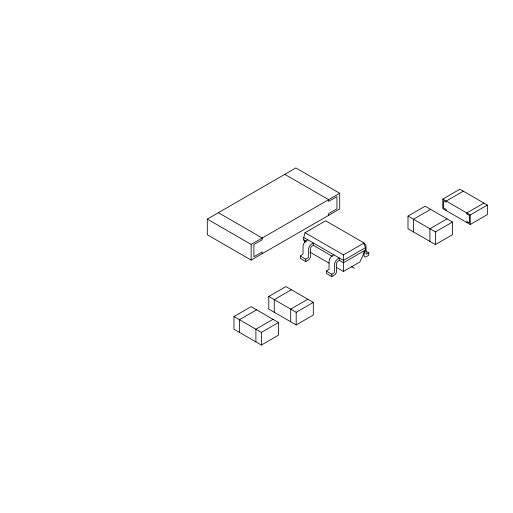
<?xml version="1.0" encoding="UTF-8"?>
<svg xmlns="http://www.w3.org/2000/svg" width="513" height="513" viewBox="0 0 513 513"><rect width="100%" height="100%" fill="white"/><g stroke="black" fill="none" stroke-linecap="round" stroke-linejoin="round"><path stroke-width="0.77" d="M305.011 242.611L303.722 239.821L303.722 237.448L305.03 232.703L325.646 220.802L364.07 242.989L365.384 247.734L365.384 250.107L359.902 261.97L343.46 271.467L336.605 267.51M207.303 219.089L295.86 167.956L339.709 193.273L339.709 208.938L251.152 260.065L207.303 234.749L207.303 219.089L251.152 244.406L339.709 193.273M307.832 239.821L306.011 240.898A4.848 2.802 -60 0 0 303.061 246.016L303.016 254.172L300.297 256.038L300.297 258.411L305.774 261.579L308.172 260.194A3.392 1.956 -60 0 0 310.57 256.038L310.57 248.523A1.937 1.116 -60 0 1 311.942 246.15L313.315 245.361L332.495 256.436M300.297 256.038L305.774 259.206L308.262 257.75L308.544 249.177A4.848 2.802 -60 0 1 311.494 244.066L313.315 242.989L313.315 245.361M333.867 254.852L332.046 255.929A4.848 2.802 -60 0 0 329.096 261.046L329.038 269.261L326.332 271.069L326.332 273.442L331.808 276.61L334.207 275.224A3.392 1.956 -60 0 0 336.605 271.069L336.605 263.554A1.937 1.116 -60 0 1 337.977 261.181L339.35 260.392L343.46 262.765L365.384 250.107M233.973 316.559L251.101 306.671L278.508 322.491L278.508 335.149L261.38 345.044L233.973 329.218L233.973 316.559L261.38 332.386L278.508 322.491M268.78 296.463L285.908 286.575L313.315 302.401L313.315 315.059L296.187 324.947L268.78 309.121L268.78 296.463L296.187 312.289L313.315 302.401M407.995 216.088L425.13 206.2L452.53 222.02L452.53 234.678L435.402 244.566L407.995 228.747L407.995 216.088L435.402 231.908L452.53 222.02M305.03 232.703L343.46 254.884L364.07 242.989M442.79 199.089L459.892 189.214L487.35 205.065L487.35 214.607L470.248 224.482L442.79 208.631L442.79 199.089L470.248 214.941L487.35 205.065M256.583 309.833L239.456 319.727L239.456 332.386M291.39 289.742L274.256 299.63L274.256 312.289M430.606 209.362L413.478 219.25L413.478 231.908M365.384 247.734L343.46 260.392L303.722 237.448M463.322 191.195L446.22 201.07L446.22 202.128L443.649 200.641L443.649 208.066L446.22 209.548L446.22 210.612M326.332 271.069L331.808 274.237L334.296 272.781L334.579 264.208A4.848 2.802 -60 0 1 337.528 259.097L339.35 258.02L339.35 260.392M364.012 251.492L364.012 255.25A3.392 1.956 -60 0 0 366.41 256.635L368.809 255.25L368.809 252.877L366.096 254.191L366.045 246.041A4.848 2.802 -60 0 0 363.954 244.105M273.025 319.33L255.897 329.218L255.897 341.876M307.832 299.233L290.704 309.121L290.704 321.779M447.054 218.859L429.92 228.747L429.92 241.405M483.919 203.084L466.817 212.959L466.817 214.017L469.389 215.505L469.389 222.924L466.817 221.436L466.817 222.501M284.792 174.349L328.641 199.666L328.641 201.404L336.945 196.614L336.945 208.797L328.641 213.588L328.641 215.332M366.07 251.293L368.809 252.877M351.681 266.722L354.419 268.299M303.722 239.821L306.46 241.405M309.884 252.082L329.07 263.163M218.371 212.696L262.22 238.013L262.22 239.751L253.922 244.547L253.922 256.731L262.22 251.934L262.22 253.679M470.248 214.941L470.248 224.482M435.402 231.908L435.402 244.566M343.46 254.884L343.46 271.467M331.808 274.237L331.808 276.61M305.774 259.206L305.774 261.579M296.187 312.289L296.187 324.947M261.38 332.386L261.38 345.044M251.152 244.406L251.152 260.065"/></g></svg>
